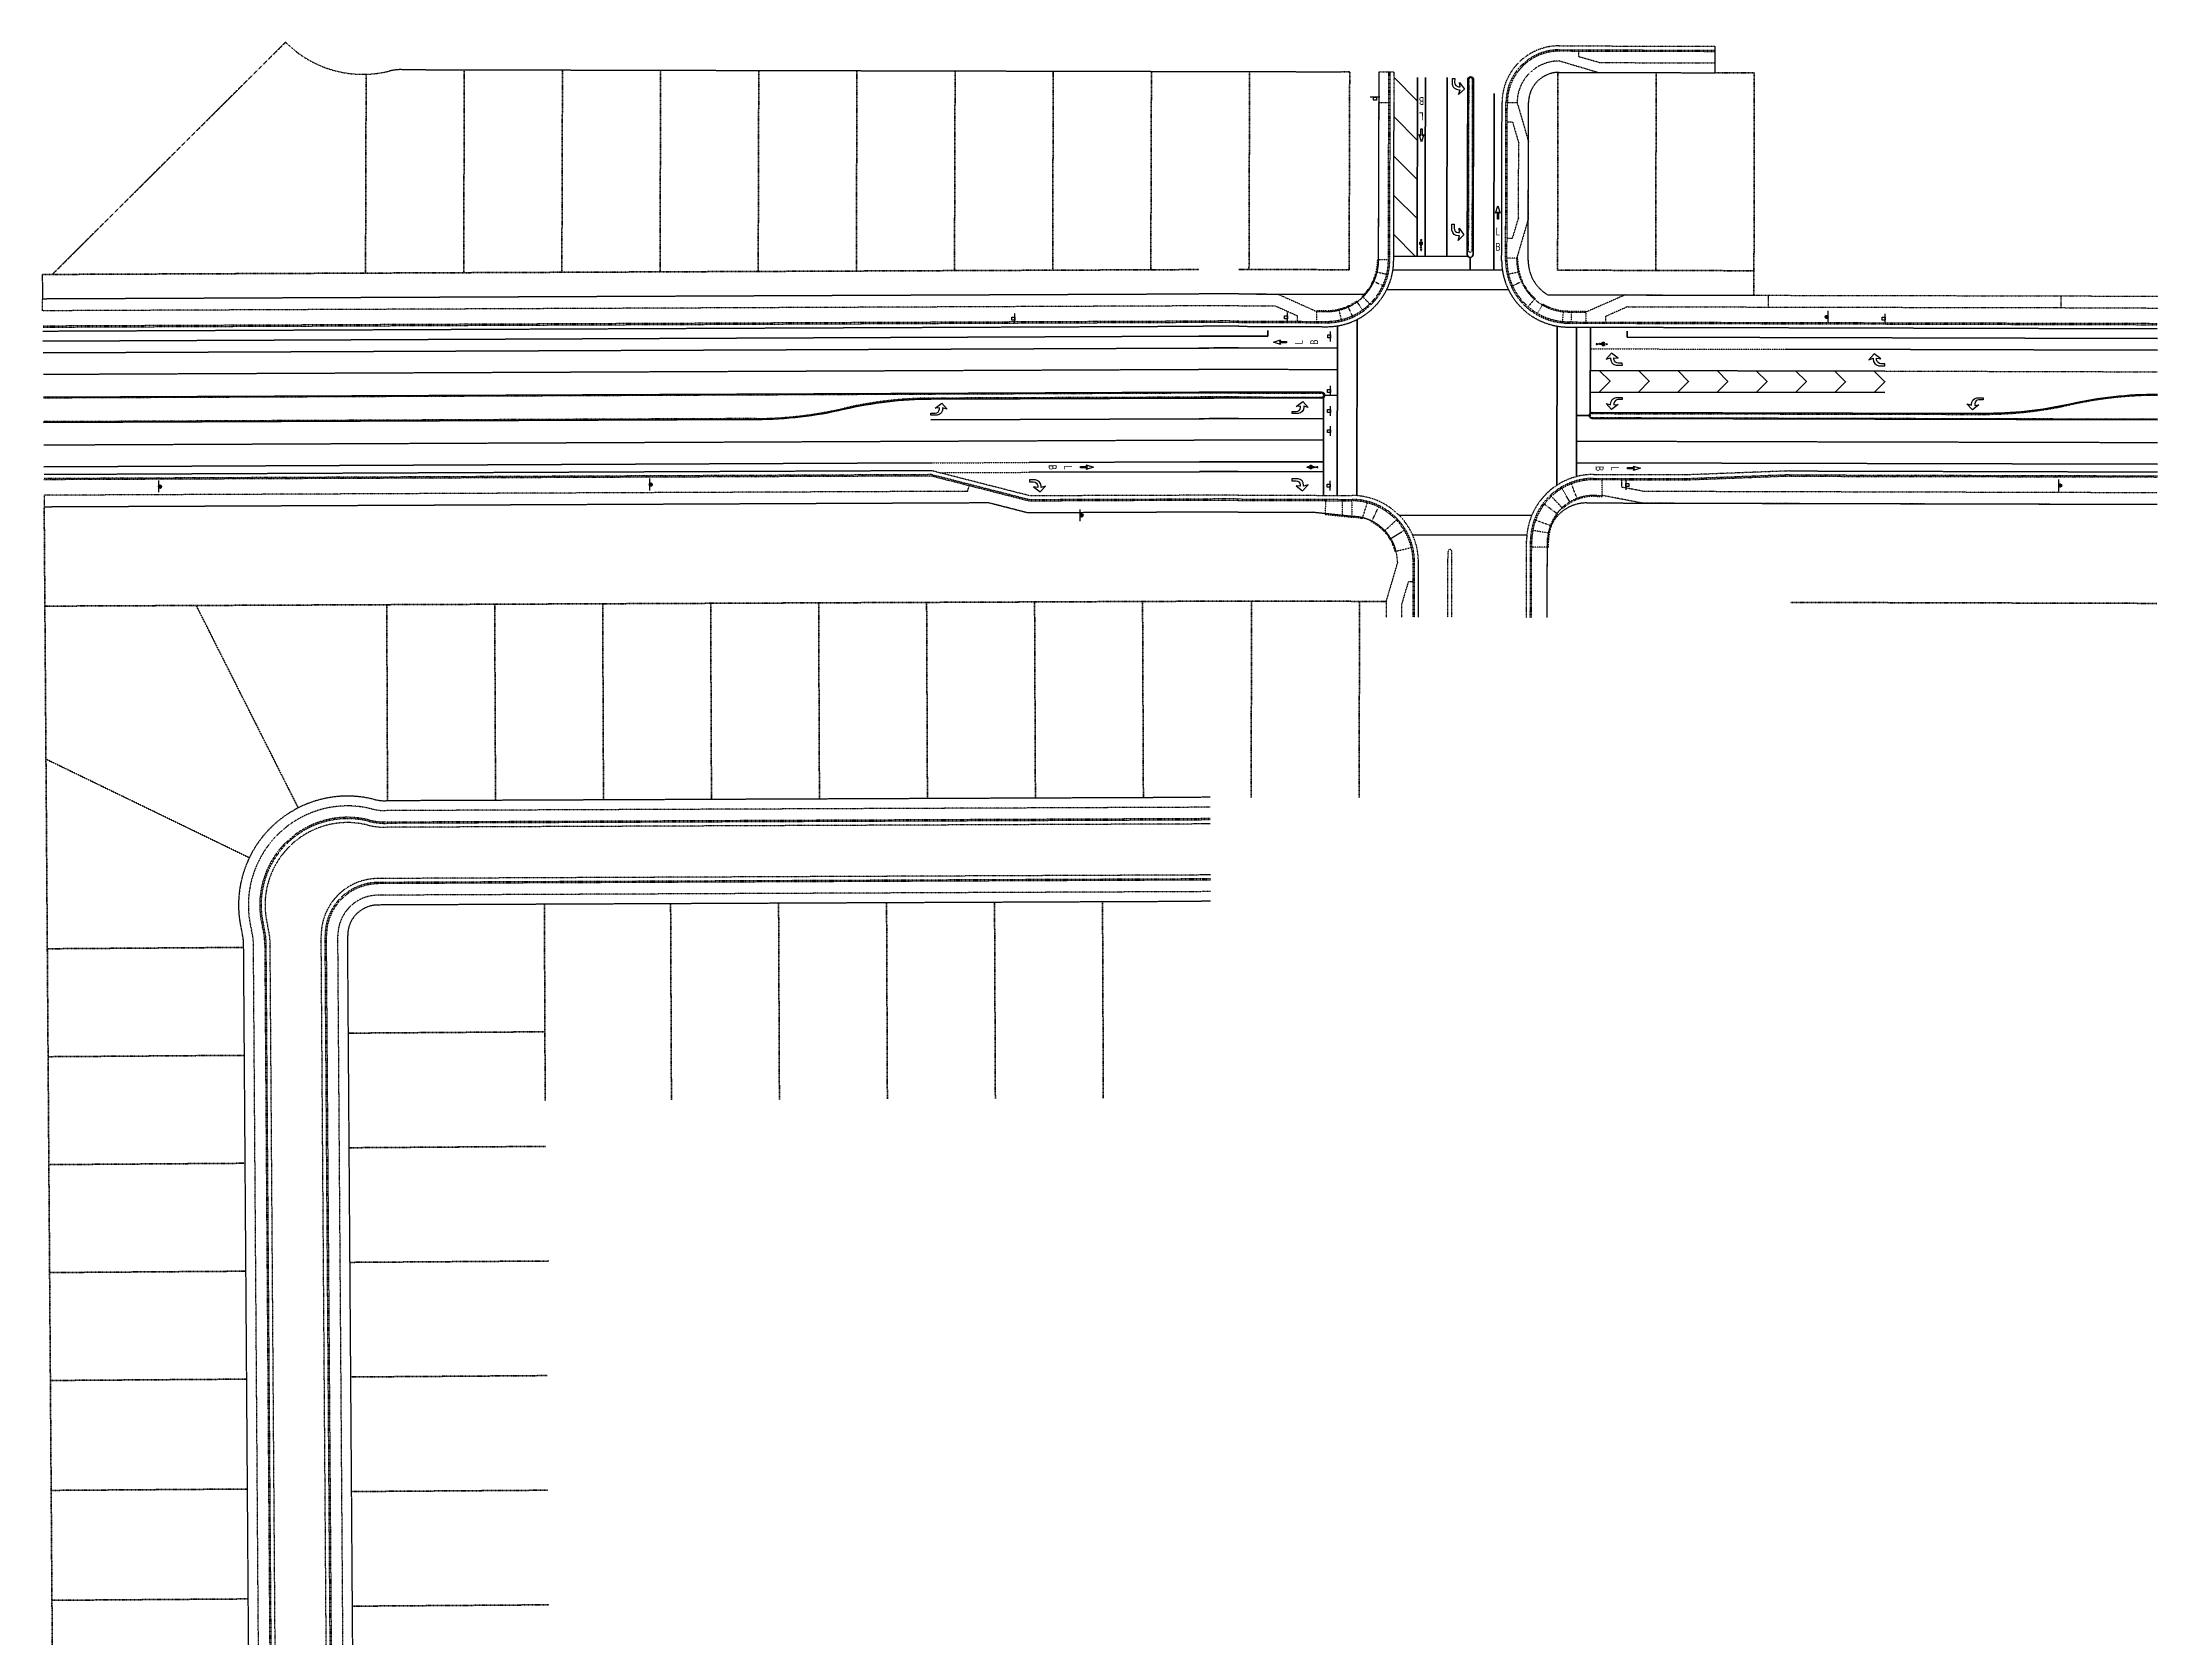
# Model space of a CAD drawing. Header units: feet. Extents: x 374 to 1628, y 18 to 1626.
# Drawn here: x 374 to 1452, y 813 to 1626 of the extents above; entities that cross this region are included whole.
import ezdxf
from ezdxf.enums import TextEntityAlignment as Align

# ---------------------------------------------------------------- set-up
doc = ezdxf.new("R2010")
doc.units = ezdxf.units.FT
doc.header["$MEASUREMENT"] = 0
for name, pattern in [('DASHED2', [0.375, 0.25, -0.125]), ('HIDDEN', [0.375, 0.25, -0.125]), ('HIDDEN2', [0.1875, 0.125, -0.0625])]:
    doc.linetypes.add(name, pattern=pattern)
for name, color, linetype, lineweight in [('V-PROP-LINE', 252, 'HIDDEN2', 35), ('V-ROAD-CURB-FACE', 252, 'HIDDEN2', 25), ('V-ROAD-CURB-LIP', 252, 'HIDDEN2', 25), ('V-ROAD-CURB-MEDN', 252, 'HIDDEN2', 25), ('V-ROAD-CURB-TBC', 252, 'HIDDEN2', 25), ('V-ROAD-RAMP', 252, 'HIDDEN2', 25), ('V-ROAD-ROW', 252, 'HIDDEN', 25), ('V-ROAD-SIGN', 252, 'Continuous', 25), ('V-ROAD-STRP', 252, 'Continuous', 35), ('V-ROAD-STRP-MRKG', 252, 'Continuous', 25), ('V-ROAD-SWLK', 252, 'HIDDEN2', 25)]:
    doc.layers.add(name, color=color, linetype=linetype, lineweight=lineweight)
doc.styles.add('BIKELANE', font='wood-d.shx', dxfattribs={"width": 0.7, "height": 4})

msp = doc.modelspace()

# ---------------------------------------------------------------- hatches: boundary and pattern name
at = {"layer": 'V-ROAD-SIGN'}
h = msp.add_hatch(dxfattribs=at)
h.set_pattern_fill('ANSI31', color=256, scale=0.24, angle=167.0679, style=0)
h.set_pattern_definition([(212.067917, (1535.826598, 1787.309203), (0.0159277242, -0.0254225805), [])])
h.paths.add_polyline_path([(1282.6, 1486.3, 1), (1284, 1486, 1)])
h = msp.add_hatch(dxfattribs=at)
h.set_pattern_fill('ANSI31', color=256, scale=0.24, angle=-12.7956, style=0)
h.set_pattern_definition([(32.204431, (432.625802, 1098.95456), (-0.0159882515, 0.0253845586), [])])
h.paths.add_polyline_path([(685.2, 1400.6, 1), (683.7, 1400.9, 1)])
h = msp.add_hatch(dxfattribs=at)
h.set_pattern_fill('ANSI31', color=256, scale=0.24, angle=-12.7956, style=0)
h.set_pattern_definition([(32.204431, (1150.456126, 1098.456048), (-0.0159882515, 0.0253845586), [])])
h.paths.add_polyline_path([(1403, 1400.1, 1), (1401.5, 1400.4, 1)])
h = msp.add_hatch(dxfattribs=at)
h.set_pattern_fill('ANSI31', color=256, scale=0.24, angle=-12.7956, style=0)
h.set_pattern_definition([(32.204431, (182.6345, 1097.88733), (-0.0159882515, 0.0253845586), [])])
h.paths.add_polyline_path([(435.2, 1399.5, 1), (433.7, 1399.8, 1)])
h = msp.add_hatch(dxfattribs=at)
h.set_pattern_fill('ANSI31', color=256, scale=0.24, angle=-12.7956, style=0)
h.set_pattern_definition([(32.204431, (651.969584, 1083.207252), (-0.0159882515, 0.0253845586), [])])
h.paths.add_polyline_path([(904.5, 1384.8, 1), (903, 1385.2, 1)])

# ---------------------------------------------------------------- linework, layer by layer
at = {"layer": 'V-PROP-LINE'}
for p, q in [((498.3, 1626), (379.5, 1507.7)), ((539.1, 1508.4), (539.4, 1609.7)), ((589.1, 1508.6), (589.4, 1612)), ((639.1, 1508.9), (639.4, 1611.9)), ((689.1, 1509.1), (689.4, 1611.8)), ((739.1, 1509.3), (739.4, 1611.7)), ((789.1, 1509.5), (789.4, 1611.6)), ((839.1, 1509.7), (839.4, 1611.5)), ((889.1, 1509.9), (889.4, 1611.3)), ((939.1, 1510.1), (939.4, 1611.2)), ((989.1, 1510.2), (989.4, 1611.1)), ((1036, 1611), (1040.4, 1611)), ((1040.1, 1510.1), (1040.4, 1611)), ((1146.3, 1509.9), (1146.5, 1610.7)), ((1196.3, 1509.7), (1196.5, 1610.6)), ((1226.5, 1610.5), (1246.5, 1610.5)), ((1246.3, 1497.1), (1246.5, 1610.5)), ((963.5, 1510.2), (374.4, 1507.7)), ((983.9, 1510.3), (1040.1, 1510.1)), ((1146.3, 1509.9), (1246.3, 1509.6)), ((384.3, 137.1), (375.4, 1389.2)), ((964.2, 1341.2), (375.8, 1338.7)), ((504.8, 1235.9), (452.8, 1339.1)), ((550.3, 1239.5), (549.9, 1339.5)), ((605.3, 1239.7), (604.9, 1339.7)), ((660.3, 1239.9), (659.9, 1339.9)), ((715.3, 1240.2), (714.9, 1340.2)), ((770.3, 1240.4), (769.9, 1340.4)), ((825.3, 1240.6), (824.9, 1340.6)), ((880.3, 1240.9), (879.9, 1340.9)), ((935.3, 1241.1), (934.9, 1341.1)), ((983.5, 1341.3), (1058.9, 1341.1)), ((990.2, 1241.2), (990.4, 1341.2)), ((1045.2, 1241.2), (1045.4, 1341.1)), ((1265.1, 1340.6), (1451.6, 1340.1)), ((479.9, 1210.5), (376.4, 1260.7)), ((630.6, 1086.8), (630.2, 1186.8)), ((694.9, 1087.1), (694.5, 1187.1)), ((749.9, 1087.3), (749.5, 1187.3)), ((804.9, 1087.6), (804.5, 1187.6)), ((859.9, 1087.8), (859.5, 1187.8)), ((914.9, 1088), (914.5, 1188)), ((477, 1164.8), (377, 1164.1)), ((630.3, 1121.8), (530.4, 1121.1)), ((477.4, 1109.8), (377.4, 1109.1)), ((630.8, 1063.4), (530.8, 1062.7)), ((477.8, 1054.8), (377.8, 1054.1)), ((632.4, 1005), (531.2, 1004.3)), ((478.2, 999.8), (378.2, 999.1)), ((478.6, 944.8), (378.5, 944.1)), ((631.6, 946.6), (531.6, 945.9)), ((479, 888.8), (378.9, 888.1)), ((632, 888.2), (532, 887.5)), ((479.4, 832.8), (379.3, 832.1)), ((632.4, 829.8), (532.4, 829.1))]:
    msp.add_line(p, q, dxfattribs=at)
msp.add_arc((976.6, -1558.7), 2900, 89.8635, 90.2446, dxfattribs=at)
at = {"layer": 'V-ROAD-CURB-FACE'}
for p, q in [((1147.1, 1622.2), (1226.6, 1622)), ((1061, 1595.4), (1061, 1610.9)), ((1101, 1606.9), (1101, 1595.3)), ((1103, 1595.3), (1103, 1606.9)), ((1060.8, 1515.1), (1061, 1595.4)), ((1101, 1595.3), (1100.8, 1520)), ((1102.8, 1520), (1103, 1595.3)), ((1119.8, 1514.9), (1120, 1595.3)), ((963.6, 1483.2), (374.8, 1480.7)), ((983.8, 1483.3), (1028.7, 1483.1)), ((1151.7, 1482.9), (1451.9, 1482.1)), ((963.7, 1447.2), (375.1, 1444.7)), ((963.8, 1445.2), (827.1, 1444.7)), ((983.7, 1447.3), (1026.1, 1447.2)), ((983.7, 1445.3), (1026.1, 1445.2)), ((738.3, 1434.3), (375.1, 1432.7)), ((1163.9, 1436.8), (1362.9, 1436.4)), ((1163.9, 1434.8), (1451.8, 1434.1)), ((827.3, 1405.7), (375.3, 1403.7)), ((877.3, 1392.9), (827.3, 1405.7)), ((1164.5, 1403.8), (1214.5, 1403.7)), ((1264.5, 1405.6), (1214.5, 1403.7)), ((1264.5, 1405.6), (1451.8, 1405.1)), ((964, 1393.2), (877.3, 1392.9)), ((983.6, 1393.3), (1041.5, 1393.1)), ((1132.4, 1332.9), (1132.5, 1371.9)), ((1073.4, 1333), (1073.4, 1361)), ((1090.4, 1355), (1090.5, 1366.5)), ((1092.4, 1355), (1092.5, 1366.5)), ((1090.4, 1333), (1090.4, 1355)), ((1092.4, 1333), (1092.4, 1355)), ((1092.4, 1333), (1092.4, 1355)), ((964.7, 1229.7), (549.7, 1228)), ((964.8, 1199.7), (545.4, 1197.9)), ((495.8, 137.9), (488.5, 1166.1)), ((524.6, 309.7), (518.5, 1170.8))]:
    msp.add_line(p, q, dxfattribs=at)
for centre, radius, start, end in [((1147, 1595.2), 27, 89.8635, 179.8635), ((1102, 1606.9), 1, 359.8635, 179.8635), ((1101.8, 1520), 1, 179.8635, 359.8635), ((1028.8, 1515.1), 32, 269.8635, 359.8635), ((1151.8, 1514.9), 32, 179.8635, 269.8635), ((976.6, -1558.7), 3042, 89.8635, 90.2446), ((828, 1244.7), 200, 90.2446, 103.0832), ((976.6, -1558.7), 3006, 89.8635, 90.2446), ((976.6, -1558.7), 3004, 89.8635, 90.2446), ((1026.1, 1446.2), 1, 269.8635, 89.8635), ((1451.4, 1246.1), 200, 89.8633, 102.7021), ((737.4, 1634.3), 200, 270.2446, 283.0832), ((1163.9, 1435.8), 1, 89.8635, 269.8635), ((1363.4, 1636.4), 200, 269.8635, 282.7021), ((1164.5, 1371.8), 32, 89.8635, 179.8635), ((976.6, -1558.7), 2952, 89.8635, 90.2446), ((1041.4, 1361.1), 32, 359.8635, 89.8635), ((1091.5, 1366.5), 1, 359.8635, 179.8635), ((529.9, 1186.4), 44, 75.9725, 194.6785), ((549.5, 1265), 37, 255.9725, 270.2446), ((976.6, -1556.7), 2786.5, 90.1497, 90.2446), ((545.5, 1170.9), 27, 90.2446, 180.4064), ((976.6, -1556.7), 2756.5, 90.1486, 90.2446), ((451.5, 1165.9), 37, 0.4064, 14.6785)]:
    msp.add_arc(centre, radius, start, end, dxfattribs=at)
at = {"layer": 'V-ROAD-CURB-LIP'}
for p, q in [((1147.1, 1624.2), (1226.6, 1624)), ((1063, 1595.4), (1063, 1610.9)), ((877.6, 1394.9), (827.5, 1407.7)), ((1164.5, 1405.8), (1214.5, 1405.7)), ((1264.5, 1407.6), (1214.5, 1405.7)), ((964, 1395.2), (877.6, 1394.9)), ((983.6, 1395.3), (1041.5, 1395.1)), ((1130.4, 1332.9), (1130.5, 1371.9)), ((964.7, 1227.7), (549.7, 1226)), ((964.8, 1201.7), (545.4, 1199.9)), ((497.8, 137.9), (490.5, 1166.1)), ((522.6, 309.7), (516.5, 1170.7))]:
    msp.add_line(p, q, dxfattribs=at)
at = {"layer": 'V-ROAD-CURB-LIP', "ltscale": 1.5}
for p, q in [((1062.8, 1515.1), (1063, 1595.4)), ((1117.8, 1514.9), (1118, 1595.3)), ((963.6, 1481.2), (374.8, 1478.7)), ((983.8, 1481.3), (1028.7, 1481.1)), ((1151.7, 1480.9), (1451.9, 1480.1)), ((827.5, 1407.7), (375.3, 1405.7)), ((1264.5, 1407.6), (1451.8, 1407.1)), ((1075.4, 1333), (1075.4, 1361))]:
    msp.add_line(p, q, dxfattribs=at)
at = {"layer": 'V-ROAD-CURB-LIP'}
for centre, radius, start, end in [((1147, 1595.2), 29, 89.8635, 179.8635), ((1164.5, 1371.8), 34, 89.8635, 179.8635), ((976.6, -1558.7), 2954, 89.8635, 90.2446), ((1041.4, 1361.1), 34, 359.8635, 89.8635), ((529.9, 1186.4), 42, 75.9725, 194.6785), ((549.5, 1265), 39, 255.9725, 270.2446), ((545.5, 1170.9), 29, 90.2446, 180.4064), ((451.5, 1165.9), 39, 0.4064, 14.6785)]:
    msp.add_arc(centre, radius, start, end, dxfattribs=at)
at = {"layer": 'V-ROAD-CURB-LIP', "ltscale": 1.5}
for centre, radius, start, end in [((1028.8, 1515.1), 34, 269.8635, 359.8635), ((1151.8, 1514.9), 34, 179.8635, 269.8635), ((976.6, -1558.7), 3040, 89.8635, 90.2446), ((976.6, -1556.7), 2784.5, 90.1496, 90.2446), ((976.6, -1556.7), 2758.5, 90.1487, 90.2446)]:
    msp.add_arc(centre, radius, start, end, dxfattribs=at)
at = {"layer": 'V-ROAD-CURB-MEDN'}
for p, q in [((1101, 1606.9), (1101, 1595.3)), ((1103, 1595.3), (1103, 1606.9)), ((375, 1432.7), (375, 1432.7))]:
    msp.add_line(p, q, dxfattribs=at)
msp.add_arc((1102, 1606.9), 1, 359.8635, 179.8635, dxfattribs=at)
at = {"layer": 'V-ROAD-CURB-TBC'}
for p, q in [((1147.1, 1621.6), (1226.6, 1621.4)), ((1060.3, 1595.4), (1060.4, 1610.9)), ((1060.1, 1515.1), (1060.3, 1595.4)), ((1120.5, 1514.9), (1120.7, 1595.3)), ((963.6, 1483.9), (374.8, 1481.4)), ((983.8, 1483.9), (1028.7, 1483.8)), ((1151.7, 1483.5), (1451.9, 1482.8)), ((827.2, 1405), (375.3, 1403.1)), ((877.2, 1392.2), (827.2, 1405)), ((1164.5, 1403.2), (1214.6, 1403)), ((1264.6, 1404.9), (1214.6, 1403)), ((1264.6, 1404.9), (1451.7, 1404.5)), ((964, 1392.6), (877.2, 1392.2)), ((983.6, 1392.6), (1041.5, 1392.4)), ((1133, 1332.9), (1133.1, 1371.9)), ((1072.7, 1333), (1072.8, 1361)), ((964.7, 1230.4), (549.7, 1228.6)), ((964.8, 1199.1), (545.4, 1197.3)), ((495.2, 137.9), (487.9, 1166.1)), ((525.3, 309.7), (519.2, 1170.8))]:
    msp.add_line(p, q, dxfattribs=at)
for centre, radius, start, end in [((1147, 1595.2), 26.3, 89.8635, 179.8635), ((1028.8, 1515.1), 31.3, 269.8635, 359.8635), ((1151.8, 1514.9), 31.3, 179.8635, 269.8635), ((976.6, -1558.7), 3042.7, 89.8635, 90.2446), ((1164.5, 1371.8), 31.3, 89.8635, 179.8635), ((976.6, -1558.7), 2951.3, 89.8635, 90.2446), ((1041.4, 1361.1), 31.3, 359.8635, 89.8635), ((529.9, 1186.4), 44.7, 75.9725, 194.6785), ((549.5, 1265), 36.3, 255.9725, 270.2446), ((976.6, -1556.7), 2787.2, 90.1497, 90.2446), ((545.5, 1170.9), 26.3, 90.2446, 180.4064), ((976.6, -1556.7), 2755.8, 90.1486, 90.2446), ((451.5, 1165.9), 36.3, 0.4064, 14.6785)]:
    msp.add_arc(centre, radius, start, end, dxfattribs=at)
at = {"layer": 'V-ROAD-RAMP', "ltscale": 0.5}
for p, q in [((1054.4, 1508.9), (1059.9, 1507.7)), ((1055.1, 1515.1), (1055.1, 1516.3)), ((1125.5, 1516.1), (1120.5, 1516.1)), ((1126.2, 1508.9), (1120.6, 1507.6)), ((1125.5, 1514.9), (1125.8, 1516.1)), ((1126, 1514.8), (1126, 1516.1)), ((1052.8, 1504.2), (1057.9, 1501.8)), ((1127.8, 1504), (1122.7, 1501.6)), ((1023.7, 1489.3), (1028.9, 1489.3)), ((1034.9, 1489.5), (1036.2, 1484)), ((1039.6, 1491.1), (1041.9, 1486)), ((1044.1, 1493.7), (1047, 1489.6, 13.3)), ((1046.8, 1496.6), (1050.6, 1492.7)), ((1151.6, 1489), (1154.6, 1489)), ((1028.1, 1385.3), (1028.2, 1392.5)), ((1036.5, 1393.1), (1036.5, 1385)), ((1041.5, 1393.1), (1041.5, 1384.4)), ((1041.5, 1383.9), (1028.1, 1385.3)), ((1041.5, 1384.4), (1029.2, 1385.7)), ((1058.4, 1377.2), (1064.7, 1383.1)), ((1061.4, 1373.2), (1068.8, 1377.7)), ((1063.6, 1366.6), (1071.9, 1368.6)), ((1141.6, 1368.8), (1133.1, 1368.8))]:
    msp.add_line(p, q, dxfattribs=at)
at = {"layer": 'V-ROAD-RAMP', "ltscale": 0.5, "flags": 128}
for points in [[(1060.1, 1515.1), (1054.6, 1515.1)], [(1126, 1516.1), (1125.5, 1516.1)], [(1023.7, 1489.3), (1023.7, 1488.8)], [(1023.7, 1483.8), (1023.7, 1488.8)], [(1044.1, 1493.7), (1043.8, 1494.1)], [(1134.8, 1495.4), (1131.2, 1491.2)], [(1138.8, 1492.5), (1136, 1487.8)], [(1149.2, 1488.7), (1148.6, 1483)], [(1153.2, 1488.5), (1153.1, 1482.9)], [(1154.6, 1489), (1160.7, 1489)], [(1160.7, 1489), (1160.7, 1483.5)], [(1156.2, 1393.6), (1153.1, 1401.7)], [(1169, 1394.6), (1169, 1403.1)], [(1047, 1383.8), (1049.4, 1391.4)], [(1146.3, 1385.6), (1139.5, 1390.7)], [(1148.9, 1388.5), (1143.1, 1394.7)], [(1152.5, 1391.9), (1148.1, 1399.3)], [(1164.5, 1394.7), (1169, 1394.6)], [(1047, 1383.8), (1046.9, 1383.3)], [(1051.7, 1382.1), (1051.5, 1381.6)], [(1051.7, 1382.1), (1055.2, 1389.3)], [(1142.5, 1379.8), (1134.4, 1382.7)], [(1141.5, 1375.9), (1133, 1377.4)]]:
    msp.add_lwpolyline(points, dxfattribs=at)
at = {"layer": 'V-ROAD-RAMP', "ltscale": 0.5}
for centre, radius, start, end in [((1028.8, 1515.1), 26.3, 269.8632, 359.8635), ((1028.8, 1515.1), 25.8, 314.1132, 359.8635), ((1151.8, 1514.9), 25.8, 180.0209, 228.8929), ((1028.8, 1515.1), 25.8, 270.0962, 305.4005), ((1151.8, 1514.9), 25.8, 239.7773, 269.6308), ((1164.5, 1371.8), 22.8, 89.9819, 133.0257), ((1041.4, 1361.1), 23.3, 13.8931, 89.8635), ((1041.4, 1361.1), 22.8, 76.2935, 89.9268), ((1041.4, 1361.1), 22.8, 13.8931, 63.9962), ((1164.5, 1371.8), 22.8, 142.8613, 179.8635), ((-1125.4, 1375.9), 2267.1, 359.8197, 359.8973)]:
    msp.add_arc(centre, radius, start, end, dxfattribs=at)
at = {"layer": 'V-ROAD-ROW'}
for p, q in [((1226.5, 1610.5), (1226.6, 1624)), ((557.5, 1612.1), (1036, 1611)), ((1055.1, 1515.1), (1055.4, 1610.9)), ((1147, 1610.7), (1226.5, 1610.5)), ((1131.3, 1514.9), (1131.5, 1595.3)), ((374.4, 1507.7), (374.6, 1495.2)), ((983.9, 1497.8), (1048.4, 1497.6)), ((963.5, 1497.7), (374.6, 1495.2)), ((1141.1, 1497.4), (1246.3, 1497.1)), ((856.6, 1391.3), (375.4, 1389.2)), ((876.5, 1386.2), (856.6, 1391.3)), ((1161.2, 1391.3), (1451.7, 1390.6)), ((964, 1386.6), (876.5, 1386.2)), ((983.6, 1386.6), (1021.5, 1386.5)), ((1041.5, 1384.4), (1021.5, 1386.5)), ((1141, 1332.9), (1141.1, 1371.4)), ((964.6, 1241.2), (549.6, 1239.5)), ((964.9, 1188.2), (545.4, 1186.4)), ((484.3, 137.8), (477, 1166)), ((536.1, 309.8), (530, 1170.8))]:
    msp.add_line(p, q, dxfattribs=at)
for centre, radius, start, end in [((557.4, 1586.6), 25.5, 89.8635, 104.1356), ((1147, 1595.2), 15.5, 89.8635, 179.8635), ((1028.8, 1515.1), 26.3, 318.2087, 359.8635), ((1151.8, 1514.9), 20.5, 179.8635, 238.4753), ((976.6, -1558.7), 3056.5, 89.8635, 90.2446), ((1161.1, 1371.3), 20, 89.8635, 179.8635), ((976.6, -1558.7), 2945.3, 89.8635, 90.2446), ((1041.4, 1361.1), 23.3, 41.2638, 89.8635), ((529.9, 1186.4), 55.5, 75.9725, 194.6785), ((549.5, 1265), 25.5, 255.9725, 270.2446), ((976.6, -1556.7), 2798, 90.1501, 90.2446), ((545.5, 1170.9), 15.5, 90.2446, 180.4064), ((976.6, -1556.7), 2745, 90.1482, 90.2446), ((451.5, 1165.9), 25.5, 0.4064, 14.6785)]:
    msp.add_arc(centre, radius, start, end, dxfattribs=at)
at = {"layer": 'V-ROAD-SIGN'}
for p, q in [((1055.8, 1598), (1050.8, 1598.1)), ((869.8, 1482.8), (869.8, 1487.8)), ((1008.7, 1483.4), (1008.7, 1488.4)), ((1284.1, 1483.1), (1284.1, 1489.1)), ((1313.1, 1482.6), (1313.1, 1487.6)), ((1030.7, 1473.6), (1030.7, 1478.6)), ((1030.6, 1445.9), (1030.6, 1450.9)), ((1030.6, 1435.6), (1030.6, 1440.6)), ((1030.6, 1425.4), (1030.6, 1430.4)), ((433.7, 1402.7), (433.7, 1396.7)), ((683.7, 1403.7), (683.7, 1397.7)), ((1030.5, 1397.6), (1030.5, 1402.6)), ((1181, 1402.9), (1181, 1397.9)), ((1401.5, 1403.2), (1401.5, 1397.2)), ((903, 1388), (903, 1382))]:
    msp.add_line(p, q, dxfattribs=at)
for points in [[(1054.1, 1596.5), (1052.6, 1596.5), (1052.6, 1598), (1054.1, 1598)], [(868.3, 1484.5), (868.3, 1486), (869.8, 1486), (869.8, 1484.5)], [(1007.2, 1485.1), (1007.2, 1486.6), (1008.7, 1486.6), (1008.7, 1485.1)], [(1029.2, 1475.4), (1029.2, 1476.9), (1030.7, 1476.9), (1030.7, 1475.4)], [(1311.6, 1484.4), (1311.6, 1485.9), (1313.1, 1485.9), (1313.1, 1484.4)], [(1029.1, 1447.6), (1029.1, 1449.1), (1030.6, 1449.1), (1030.6, 1447.6)], [(1029.1, 1437.4), (1029.1, 1438.9), (1030.6, 1438.9), (1030.6, 1437.4)], [(1029.1, 1427.1), (1029.1, 1428.6), (1030.6, 1428.6), (1030.6, 1427.1)], [(1029, 1399.4), (1029, 1400.9), (1030.5, 1400.9), (1030.5, 1399.4)], [(1182.5, 1401.2), (1182.5, 1399.7), (1181, 1399.7), (1181, 1401.2)]]:
    msp.add_lwpolyline(points, close=True, dxfattribs=at)
for centre in [(1283.3, 1486.1), (684.4, 1400.7), (1402.3, 1400.2), (434.4, 1399.7), (903.8, 1385)]:
    msp.add_circle(centre, 0.757, dxfattribs=at)
at = {"layer": 'V-ROAD-STRP'}
for p, q in [((1074.8, 1517), (1075, 1608)), ((1078.9, 1558), (1079, 1608)), ((1089.8, 1517), (1090, 1608)), ((1114, 1600), (1113.8, 1509.9)), ((1078.8, 1517), (1078.9, 1558)), ((1062.4, 1510), (1118.2, 1509.9)), ((1062.8, 1517), (1100.6, 1516.9)), ((1101.8, 1516.4), (1101.8, 1509.9)), ((1059.3, 1500), (1121.3, 1499.9)), ((963.6, 1476.2), (374.8, 1473.7)), ((983.8, 1476.3), (998.7, 1476.2)), ((1034.2, 1481.6), (1034, 1395.1)), ((1044.2, 1484.8), (1044, 1395)), ((1162.9, 1436.9), (1163, 1480.8)), ((1181.7, 1475.8), (1451.9, 1475.1)), ((1263, 1469.6), (1451.9, 1469.1)), ((1163, 1458.8), (1313, 1458.5)), ((1027.1, 1445), (1027, 1395.2)), ((1027.6, 1446.2), (1034.1, 1446.1)), ((1313, 1447.5), (1163, 1447.8)), ((1162.4, 1435.8), (1155.9, 1435.8)), ((963.9, 1412.2), (877.2, 1411.9)), ((1027, 1412.2), (983.7, 1412.3)), ((1155.9, 1411.8), (1451.8, 1411.1)), ((963.9, 1407.2), (877.3, 1406.9)), ((1027, 1407.2), (983.6, 1407.3)), ((1133.1, 1384.9), (1065.6, 1385.1)), ((1130.6, 1374.9), (1072.5, 1375.1))]:
    msp.add_line(p, q, dxfattribs=at)
at = {"layer": 'V-ROAD-STRP', "flags": 128}
for points in [[(1063, 1608), (1075, 1596)], [(1063, 1588), (1075, 1576)], [(1062.9, 1568), (1074.9, 1556)], [(1062.9, 1548), (1074.9, 1536)], [(1062.8, 1528), (1073.8, 1517)], [(998.7, 1479.2), (998.7, 1476.2)], [(1145.9, 1400.3), (1146, 1481.3)], [(1155.9, 1404.7), (1156, 1481.1)], [(1163.1, 1482.8), (1163.1, 1482.8)], [(1181.7, 1478.8), (1181.7, 1475.8)], [(1167.5, 1447.8), (1173, 1453.3), (1167.5, 1458.8)], [(1187.5, 1447.8), (1193, 1453.3), (1187.5, 1458.8)], [(1207.5, 1447.7), (1213, 1453.2), (1207.5, 1458.7)], [(1227.5, 1447.7), (1233, 1453.2), (1227.5, 1458.7)], [(1247.5, 1447.6), (1253, 1453.1), (1247.5, 1458.6)], [(1267.5, 1447.6), (1273, 1453.1), (1267.5, 1458.6)], [(1287.5, 1447.5), (1293, 1453), (1287.5, 1458.5)], [(1307.5, 1447.5), (1313, 1453), (1307.5, 1458.5)], [(375.1, 1432.2), (738.3, 1433.8)], [(1163.9, 1434.3), (1451.8, 1433.6)], [(827.2, 1411.7), (375.3, 1409.7)]]:
    msp.add_lwpolyline(points, dxfattribs=at)
msp.add_lwpolyline([(1100.5, 1606.9, -1), (1103.5, 1606.9), (1103.3, 1517.9, -1), (1100.3, 1517.9)], format="xyb", close=True, dxfattribs=at)
for points in [[(1034.2, 1470.1), (983.8, 1470.3, 0.001663), (963.6, 1470.2), (374.9, 1467.7)], [(1026.1, 1447.7), (983.7, 1447.8, 0.001663), (963.7, 1447.7), (375, 1445.2)], [(738.3, 1433.8, 0.056077), (782.8, 1439, -0.056077), (827.1, 1444.2, -0.056077)], [(827.1, 1444.2), (963.8, 1444.7, -0.001663), (983.7, 1444.8), (1026.1, 1444.7)], [(1026.1, 1444.7, 1), (1026.1, 1447.7, 1)], [(1362.9, 1436.9, 0.056077), (1407.3, 1441.7, -0.056077), (1451.8, 1446.6, -0.056077)], [(1027.1, 1434.2), (983.7, 1434.3, 0.001663), (963.8, 1434.2), (827.1, 1433.7)], [(1362.9, 1436.9), (1163.9, 1437.3, 1), (1163.9, 1434.3)]]:
    msp.add_lwpolyline(points, format="xyb", dxfattribs=at)
at = {"layer": 'V-ROAD-STRP'}
for radius in [3035, 2971, 2966]:
    msp.add_arc((976.6, -1558.7), radius, 89.8635, 90.2446, dxfattribs=at)
at = {"layer": 'V-ROAD-STRP-MRKG', "linetype": 'HIDDEN2', "ltscale": 0.5}
msp.add_line((1163, 1469.8), (1263, 1469.6), dxfattribs=at)
at = {"layer": 'V-ROAD-STRP-MRKG', "linetype": 'DASHED2', "ltscale": 0.5}
msp.add_line((1313, 1458.5), (1451.9, 1458.1), dxfattribs=at)
at = {"layer": 'V-ROAD-STRP-MRKG', "linetype": 'DASHED2'}
msp.add_line((1155.9, 1422.8), (1451.8, 1422.1), dxfattribs=at)
at = {"layer": 'V-ROAD-STRP-MRKG'}
for points in [[(1098.9, 1602.2), (1095.9, 1599.4), (1096.6, 1601.7), (1096.1, 1601.7, -0.382259), (1092.8, 1604.5), (1092.8, 1607.6), (1093.9, 1607.6), (1093.8, 1605.6, 0.393847), (1095.9, 1603.4), (1096.7, 1603.4), (1096.4, 1605.6)], [(1098.6, 1527.9), (1095.6, 1525.1), (1096.3, 1527.4), (1095.9, 1527.4, -0.382259), (1092.5, 1530.2), (1092.5, 1533.3), (1093.6, 1533.3), (1093.6, 1531.3, 0.393847), (1095.6, 1529.1), (1096.4, 1529.1), (1096.1, 1531.3)], [(1173.8, 1467.6), (1171.1, 1464.5), (1173.3, 1465.3), (1173.3, 1464.8, 0.382259), (1176.2, 1461.5), (1179.3, 1461.5), (1179.2, 1462.5), (1177.2, 1462.5, -0.393847), (1175, 1464.5), (1175, 1465.3), (1177.2, 1465.1)], [(1307.6, 1467.3), (1304.8, 1464.2), (1307.1, 1465), (1307.1, 1464.5, 0.382259), (1309.9, 1461.2), (1313, 1461.2), (1313, 1462.2), (1311, 1462.2, -0.393847), (1308.8, 1464.2), (1308.8, 1465), (1311, 1464.7)], [(1173.8, 1438.9), (1171.1, 1442), (1173.3, 1441.2), (1173.3, 1441.7, -0.382259), (1176.2, 1445.1), (1179.2, 1445.1), (1179.2, 1444), (1177.2, 1444, 0.393847), (1175, 1442), (1175, 1441.2), (1177.2, 1441.5)], [(1357.6, 1438.8), (1354.8, 1441.8), (1357.1, 1441.1), (1357.1, 1441.5, -0.382259), (1359.9, 1444.9), (1363, 1444.9), (1363, 1443.9), (1360.9, 1443.9, 0.393847), (1358.8, 1441.8), (1358.8, 1441), (1360.9, 1441.3)], [(832.6, 1442.1), (835.3, 1439.1), (833, 1439.8), (833.1, 1439.3, -0.382259), (830.2, 1436), (827.1, 1436), (827.1, 1437), (829.2, 1437, 0.393847), (831.4, 1439.1), (831.4, 1439.8), (829.2, 1439.6)], [(1016.5, 1442.9), (1019.3, 1439.9), (1017, 1440.6), (1017, 1440.1, -0.382259), (1014.2, 1436.8), (1011.1, 1436.8), (1011.1, 1437.8), (1013.2, 1437.8, 0.393847), (1015.3, 1439.9), (1015.3, 1440.6), (1013.2, 1440.4)], [(882.7, 1396.9), (885.4, 1399.9), (883.2, 1399.2), (883.2, 1399.7, 0.382259), (880.3, 1403), (877.3, 1403), (877.3, 1402), (879.3, 1402, -0.393847), (881.5, 1400), (881.5, 1399.2), (879.3, 1399.5)], [(1016.4, 1397.5), (1019.2, 1400.5), (1016.9, 1399.8), (1016.9, 1400.3, 0.382259), (1014.1, 1403.6), (1011, 1403.6), (1011, 1402.6), (1013.1, 1402.6, -0.393847), (1015.2, 1400.5), (1015.2, 1399.8), (1013.1, 1400)]]:
    msp.add_lwpolyline(points, format="xyb", close=True, dxfattribs=at)
for points in [[(1076.7, 1582), (1077.3, 1582), (1077.3, 1578.5), (1078.1, 1579), (1077, 1575.3), (1075.8, 1579), (1076.7, 1578.5), (1076.7, 1582)], [(1116.2, 1535.9), (1115.6, 1535.9), (1115.6, 1539.4), (1114.7, 1538.9), (1115.9, 1542.6), (1117, 1538.9), (1116.2, 1539.4), (1116.2, 1535.9)], [(1076.6, 1520.4), (1076.6, 1520.8), (1076.9, 1520.8), (1076.9, 1520.4), (1076.8, 1520.4), (1076.8, 1520.4), (1076.7, 1520.4), (1076.6, 1520.4), (1076.6, 1520.4)], [(1076.6, 1520.3), (1076.6, 1520), (1076.9, 1520), (1076.9, 1520.3), (1076.8, 1520.3), (1076.8, 1520.4), (1076.7, 1520.3), (1076.6, 1520.4), (1076.6, 1520.3)], [(1008.2, 1473.5), (1008.2, 1472.9), (1004.7, 1472.9), (1005.2, 1472), (1001.5, 1473.2), (1005.2, 1474.4), (1004.7, 1473.5), (1008.2, 1473.5)], [(1166.3, 1472.4), (1166, 1472.4), (1166, 1472.1), (1166.4, 1472.1), (1166.3, 1472.2), (1166.4, 1472.2), (1166.3, 1472.3), (1166.4, 1472.4), (1166.3, 1472.4)], [(1166.4, 1472.4), (1166.8, 1472.4), (1166.8, 1472.1), (1166.4, 1472.1), (1166.4, 1472.2), (1166.5, 1472.2), (1166.4, 1472.3), (1166.5, 1472.4), (1166.4, 1472.4)], [(903.3, 1409.2), (903.3, 1409.8), (906.8, 1409.8), (906.2, 1410.7), (909.9, 1409.5), (906.2, 1408.3), (906.8, 1409.2), (903.3, 1409.2)], [(1023.8, 1409.4), (1023.4, 1409.4), (1023.4, 1409.7), (1023.8, 1409.7), (1023.8, 1409.7), (1023.8, 1409.6), (1023.8, 1409.6), (1023.8, 1409.5), (1023.8, 1409.4)], [(1023.9, 1409.4), (1024.2, 1409.4), (1024.2, 1409.7), (1023.9, 1409.7), (1023.9, 1409.7), (1023.8, 1409.6), (1023.9, 1409.6), (1023.8, 1409.5), (1023.9, 1409.4)], [(1181.9, 1408.6), (1181.9, 1409.3), (1185.4, 1409.3), (1184.8, 1410.1), (1188.5, 1409), (1184.9, 1407.8), (1185.4, 1408.7), (1181.9, 1408.6)]]:
    msp.add_lwpolyline(points, dxfattribs=at)
for points in [[(1077, 1522.5), (1076.7, 1523.9), (1076.6, 1523.8), (1076.8, 1522.7), (1076.7, 1522.9), (1076.7, 1523.2), (1076.6, 1523.2), (1076.5, 1522.7), (1076.8, 1522.5), (1076.7, 1522.1), (1076.5, 1522.5), (1076.4, 1522.4), (1076.6, 1521.9), (1076.8, 1521.6)], [(1076.6, 1525.1), (1076.6, 1525.5), (1076.9, 1525.5), (1076.9, 1525.1), (1076.8, 1525.1), (1076.8, 1525.2), (1076.7, 1525.1), (1076.6, 1525.2), (1076.6, 1525.1)], [(1076.6, 1525), (1076.6, 1524.7), (1076.9, 1524.7), (1076.9, 1525.1), (1076.8, 1525), (1076.8, 1525.1), (1076.7, 1525), (1076.6, 1525.1), (1076.6, 1525)], [(1168.6, 1472), (1170, 1472.3), (1169.8, 1472.4), (1168.8, 1472.1), (1168.9, 1472.3), (1169.2, 1472.3), (1169.3, 1472.4), (1168.7, 1472.5), (1168.6, 1472.2), (1168.1, 1472.3), (1168.6, 1472.5), (1168.4, 1472.6), (1168, 1472.4), (1167.7, 1472.2)], [(1171.1, 1472.4), (1170.8, 1472.4), (1170.8, 1472.1), (1171.1, 1472.1), (1171.1, 1472.2), (1171.1, 1472.2), (1171.1, 1472.3), (1171.1, 1472.3), (1171.1, 1472.4)], [(1171.2, 1472.4), (1171.5, 1472.4), (1171.5, 1472.1), (1171.2, 1472.1), (1171.1, 1472.2), (1171.2, 1472.2), (1171.1, 1472.3), (1171.2, 1472.3), (1171.2, 1472.4)], [(1019.1, 1409.4), (1018.7, 1409.4), (1018.7, 1409.7), (1019.1, 1409.7), (1019.1, 1409.7), (1019, 1409.6), (1019.1, 1409.6), (1019, 1409.5), (1019.1, 1409.4)], [(1019.2, 1409.4), (1019.5, 1409.4), (1019.5, 1409.7), (1019.1, 1409.7), (1019.2, 1409.7), (1019.1, 1409.6), (1019.2, 1409.6), (1019.1, 1409.5), (1019.2, 1409.4)], [(1021.7, 1409.9), (1020.3, 1409.6), (1020.4, 1409.5), (1021.5, 1409.7), (1021.3, 1409.5), (1021, 1409.6), (1021, 1409.4), (1021.5, 1409.4), (1021.7, 1409.6), (1022.1, 1409.5), (1021.6, 1409.4), (1021.8, 1409.3), (1022.3, 1409.4), (1022.6, 1409.6)]]:
    msp.add_lwpolyline(points, close=True, dxfattribs=at)
for points in [[(1076.7, 1521.4), (1076.7, 1521.4), (1076.8, 1521.4, -0.990083), (1076.5, 1521.4), (1076.6, 1521.4), (1076.6, 1521.4)], [(1167.5, 1472.3), (1167.4, 1472.3), (1167.4, 1472.2, -0.990083), (1167.4, 1472.5), (1167.4, 1472.4), (1167.5, 1472.4)], [(1022.8, 1409.6), (1022.8, 1409.6), (1022.8, 1409.7, -0.990083), (1022.8, 1409.3), (1022.8, 1409.4), (1022.8, 1409.4)]]:
    msp.add_lwpolyline(points, format="xyb", dxfattribs=at)
at = {"layer": 'V-ROAD-STRP-MRKG', "linetype": 'DASHED2', "flags": 128}
for points in [[(1034.2, 1459.1), (983.8, 1459.3, 0.001663), (963.7, 1459.2), (375, 1456.7)], [(1027.1, 1423.2), (983.7, 1423.3, 0.001663), (963.8, 1423.2), (375.2, 1420.7)]]:
    msp.add_lwpolyline(points, format="xyb", dxfattribs=at)
at = {"layer": 'V-ROAD-STRP-MRKG', "linetype": 'HIDDEN2', "ltscale": 0.5, "flags": 128}
for points in [[(827.2, 1411.7), (877.2, 1411.9)], [(831.4, 1406.7), (877.3, 1406.9)]]:
    msp.add_lwpolyline(points, dxfattribs=at)
at = {"layer": 'V-ROAD-STRP-MRKG'}
for centre, major_axis, ratio, start_param, end_param in [((1076.2, 1523.6), (-0.002, -0.706), 0.376847, 1.570796, 4.712389), ((1076.2, 1523.6), (-0.002, -0.706), 0.376846, 4.712389, 7.853982), ((1076.2, 1523.6), (-0.001, -0.473), 0.302717, 1.570796, 4.712389), ((1076.2, 1523.6), (-0.001, -0.473), 0.302717, 4.712389, 7.853982), ((1076.6, 1521.4), (-0.003, -0.153), 0.500334, 1.570796, 4.712389), ((1077.2, 1523.6), (-0.002, -0.706), 0.376847, 1.570796, 4.712389), ((1077.2, 1523.6), (-0.002, -0.706), 0.376846, 4.712389, 7.853982), ((1077.2, 1523.6), (-0.001, -0.473), 0.302717, 1.570796, 4.712389), ((1077.2, 1523.6), (-0.001, -0.473), 0.302717, 4.712389, 7.853982), ((1167.5, 1472.4), (-0.153, 0.003), 0.500334, 1.570796, 4.712389), ((1169.6, 1472.8), (-0.706, 0.002), 0.376846, 4.712389, 7.853982), ((1169.6, 1471.8), (-0.706, 0.002), 0.376846, 4.712389, 7.853982), ((1169.6, 1472.8), (-0.473, 0.001), 0.302717, 4.712389, 7.853982), ((1169.6, 1471.8), (-0.473, 0.001), 0.302717, 4.712389, 7.853982), ((1169.6, 1472.8), (-0.706, 0.002), 0.376847, 1.570796, 4.712389), ((1169.6, 1472.8), (-0.473, 0.001), 0.302717, 1.570796, 4.712389), ((1169.6, 1471.8), (-0.706, 0.002), 0.376847, 1.570796, 4.712389), ((1169.6, 1471.8), (-0.473, 0.001), 0.302717, 1.570796, 4.712389), ((1020.6, 1410.1), (0.706, -0.002), 0.376847, 1.570796, 4.712389), ((1020.6, 1409.1), (0.706, -0.002), 0.376847, 1.570796, 4.712389), ((1020.6, 1410.1), (0.473, -0.001), 0.302717, 1.570796, 4.712389), ((1020.6, 1409.1), (0.473, -0.001), 0.302717, 1.570796, 4.712389), ((1020.6, 1410.1), (0.706, -0.002), 0.376846, 4.712389, 7.853982), ((1020.6, 1410.1), (0.473, -0.001), 0.302717, 4.712389, 7.853982), ((1020.6, 1409.1), (0.706, -0.002), 0.376846, 4.712389, 7.853982), ((1020.6, 1409.1), (0.473, -0.001), 0.302717, 4.712389, 7.853982), ((1022.8, 1409.5), (0.153, -0.003), 0.500334, 1.570796, 4.712389)]:
    msp.add_ellipse(centre, major_axis=major_axis, ratio=ratio, start_param=start_param, end_param=end_param, dxfattribs=at)
at = {"layer": 'V-ROAD-SWLK'}
for p, q in [((1147.1, 1616.6), (1167, 1610.7)), ((1157.1, 1618.8), (1157.1, 1621.5)), ((1157.1, 1618.8), (1167.8, 1615.7)), ((1055.4, 1610.9), (1063, 1610.9)), ((1167.8, 1615.7), (1226.5, 1615.5)), ((1055.1, 1515.1), (1055.3, 1595.4)), ((1055.3, 1595.4), (1061, 1595.4)), ((1120, 1595.3), (1125.7, 1595.3)), ((1125.7, 1595.3), (1131.5, 1575.3)), ((1123.4, 1585.3), (1120.6, 1585.3)), ((1123.4, 1585.3), (1126.5, 1574.6)), ((1126.4, 1536.8), (1126.5, 1574.6)), ((1131.4, 1536.1), (1131.5, 1575.3)), ((1126.4, 1536.8), (1123.2, 1526.1)), ((1131.4, 1536.1), (1125.5, 1516.1)), ((1123.2, 1526.1), (1120.3, 1526.1)), ((1125.5, 1514.9), (1125.5, 1516.1)), ((983.9, 1497.8), (1008.8, 1497.7)), ((983.9, 1497.8), (1003.8, 1497.7)), ((963.5, 1497.7), (374.6, 1495.2)), ((963.5, 1497.7), (374.6, 1495.2)), ((374.6, 1489.2), (374.6, 1495.2)), ((963.6, 1491.7), (374.6, 1489.2)), ((374.6, 1489.2), (374.6, 1489.2)), ((983.8, 1491.8), (1002.5, 1491.7)), ((1002.5, 1491.7), (1013.7, 1486.7)), ((1003.8, 1497.7), (1023.7, 1488.8)), ((1023.7, 1488.8), (1028.7, 1488.8)), ((1151.7, 1488.5), (1160.7, 1488.5)), ((1180.7, 1497.3), (1160.7, 1488.5)), ((1182, 1491.3), (1170.7, 1486.3)), ((1180.7, 1497.3), (1253.8, 1497.1)), ((1182, 1491.3), (1253.8, 1491.1)), ((1253.8, 1491.1), (1253.8, 1497.1)), ((1253.8, 1497.1), (1402.8, 1496.8)), ((1253.8, 1491.1), (1402.8, 1490.8)), ((1402.8, 1496.8), (1452, 1496.6)), ((1402.8, 1490.8), (1402.8, 1496.8)), ((1402.8, 1490.8), (1452, 1490.6)), ((1013.7, 1486.7), (1013.7, 1483.9)), ((1170.7, 1486.3), (1170.7, 1483.5)), ((1179, 1399.3), (1179, 1403.1)), ((845.8, 1397.2), (375.4, 1395.2)), ((375.4, 1395.2), (375.4, 1389.2)), ((856.6, 1391.3), (375.4, 1389.2)), ((845.8, 1397.2), (846.5, 1400)), ((876.5, 1386.2), (856.6, 1391.3)), ((1164.5, 1395.2), (1169, 1395.1)), ((1189, 1391.3), (1169, 1395.1)), ((1189.5, 1397.3), (1179, 1399.3)), ((1189, 1391.3), (1451.7, 1390.6)), ((1189.5, 1397.3), (1451.7, 1396.6)), ((964, 1386.6), (876.5, 1386.2)), ((983.6, 1386.6), (1021.5, 1386.5)), ((1041.5, 1384.4), (1021.5, 1386.5)), ((1141, 1332.9), (1141.1, 1373.9)), ((1141, 1332.9), (1141.1, 1371.9)), ((1064.8, 1361.1), (1058.9, 1341.1)), ((1070.2, 1351), (1066.9, 1339.9)), ((1072.7, 1351), (1070.2, 1351)), ((1058.9, 1341.1), (1058.9, 1333.1)), ((1066.9, 1333.1), (1066.9, 1339.9)), ((964.7, 1236.2), (549.7, 1234.5)), ((964.8, 1193.2), (545.4, 1191.4)), ((489.3, 137.8), (482, 1166.1)), ((531, 330.4), (525, 1170.8))]:
    msp.add_line(p, q, dxfattribs=at)
at = {"layer": 'V-ROAD-SWLK', "ltscale": 1.5}
for p, q in [((1055.1, 1515.1), (1055.4, 1610.9)), ((1171.8, 1497.3), (1246.3, 1497.1))]:
    msp.add_line(p, q, dxfattribs=at)
at = {"layer": 'V-ROAD-SWLK'}
for centre, radius, start, end in [((537.7, 1665.2), 55.5, 224.8635, 284.1356), ((1147, 1595.2), 21.3, 89.8635, 179.8635), ((557.4, 1586.6), 25.5, 89.8635, 104.1356), ((1028.8, 1515.1), 26.3, 269.8635, 359.8635), ((1151.8, 1514.9), 26.3, 179.8635, 269.8635), ((976.6, -1558.7), 3056.5, 89.8635, 90.2446), ((976.6, -1558.7), 3050.5, 89.8635, 90.2446), ((1164.5, 1371.8), 23.3, 89.8635, 179.8635), ((976.6, -1558.7), 2945.3, 89.8635, 90.2446), ((1041.4, 1361.1), 23.3, 359.8635, 89.8635), ((976.6, -1556.7), 2798, 90.1501, 90.2446), ((529.9, 1186.4), 50.5, 75.9725, 194.6785), ((549.5, 1265), 30.5, 255.9725, 270.2446), ((976.6, -1556.7), 2793, 90.1499, 90.2446), ((545.5, 1170.9), 20.5, 90.2446, 180.4064), ((976.6, -1556.7), 2750, 90.1484, 90.2446), ((976.6, -1556.7), 2745, 90.1482, 90.2446), ((451.5, 1165.9), 30.5, 0.4064, 14.6785)]:
    msp.add_arc(centre, radius, start, end, dxfattribs=at)

# ---------------------------------------------------------------- texts
at = {"layer": 'V-ROAD-STRP-MRKG', "style": 'BIKELANE', "width": 0.7}
for s, rotation, p in [('B', 179.8635, (1077, 1599.3)), ('L', 179.8635, (1076.9, 1591.5)), ('L', 359.8635, (1115.9, 1526.4)), ('B', 359.8635, (1115.9, 1518.6)), ('L', 89.8635, (1017.7, 1473.2)), ('B', 89.8635, (1025.5, 1473.2)), ('B', 270.2446, (885.9, 1409.4)), ('L', 270.2446, (893.8, 1409.4)), ('B', 270.2446, (1164.5, 1408.8)), ('L', 270.2446, (1172.4, 1408.9))]:
    msp.add_text(s, height=4, rotation=rotation, dxfattribs=at).set_placement(p, align=Align.BOTTOM_CENTER)

doc.saveas('drawing.dxf')
